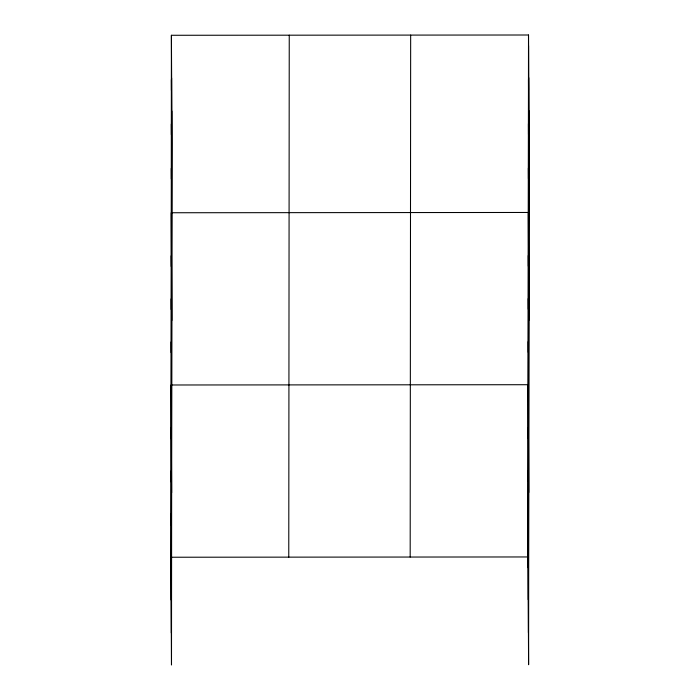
<?xml version="1.0" encoding="UTF-8"?>
<svg xmlns="http://www.w3.org/2000/svg" width="700" height="700" viewBox="0 0 700 700"><rect width="100%" height="100%" fill="white"/><g stroke="black" fill="none" stroke-linecap="round" stroke-linejoin="round"><path stroke-width="1.05" d="M170.984 567.928L171.404 35.28L528.509 35L529.077 142.765L528.596 664.72L528.028 556.955L528.509 35M171.15 599.961L171.631 78.006M171.325 632.966L171.806 111.011M288.767 557.139L289.249 35.184M410.183 557.043L410.664 35.096M528.089 567.648L528.57 45.692M528.255 599.681L528.736 77.726M528.421 632.686L528.911 110.731M528.028 556.955L170.923 557.235L171.491 665L171.972 143.045L171.404 35.28M528.474 79.362L528.526 90.064M528.43 123.734L528.483 134.426M528.386 168.096L528.447 178.789M528.911 320.233L528.351 212.468L171.246 212.748L171.806 320.512M528.308 255.526L528.36 266.219M528.264 298.585L528.325 309.277M528.229 341.644L528.281 352.345M528.754 492.476L528.185 384.711L171.08 384.991L171.649 492.756M528.15 427.77L528.202 438.463M528.106 470.829L528.168 481.521M528.071 513.887L528.124 524.589M171.369 79.642L171.421 90.344M171.325 124.014L171.377 134.706M171.281 168.376L171.343 179.069M171.202 255.806L171.255 266.499M171.168 298.865L171.22 309.558M171.124 341.924L171.176 352.625M171.045 428.05L171.097 438.743M171.001 471.109L171.062 481.801M170.966 514.168L171.019 524.869"/></g></svg>
